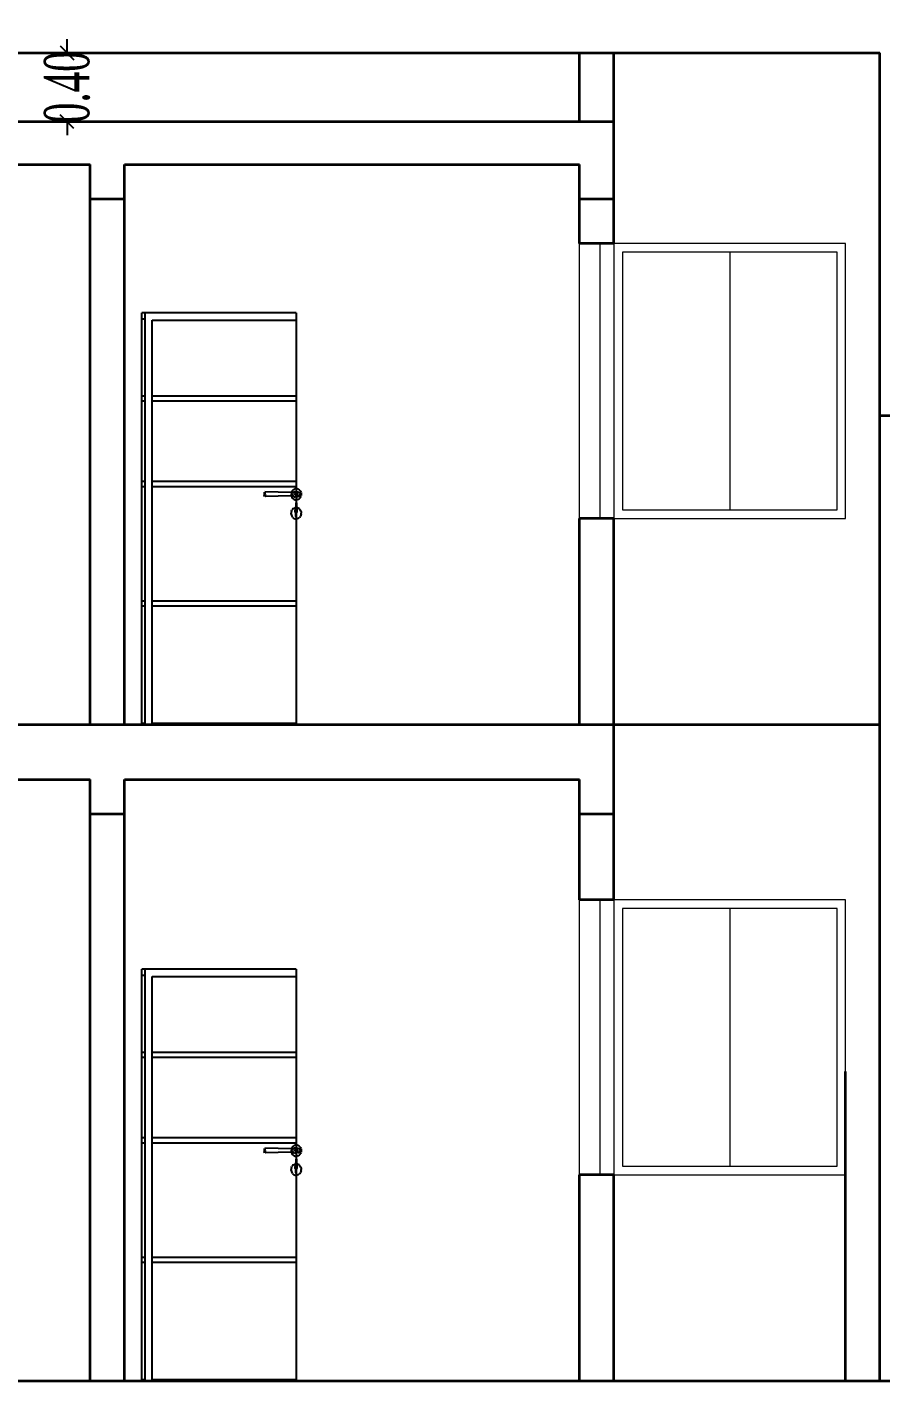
# Model space of a CAD drawing. Header units: metres. Extents: x -434 to 683, y -422 to -228.
# Drawn here: x -89.76 to -84.79, y -294.58 to -286.7 of the extents above; entities that cross this region are included whole.
import ezdxf

# ---------------------------------------------------------------- set-up
doc = ezdxf.new("R2010")
doc.units = ezdxf.units.M
doc.header["$MEASUREMENT"] = 0
doc.header["$PDMODE"] = 34
doc.layers.add('Dim-inside', color=1, linetype='Continuous')
doc.layers.add('door1', color=20, linetype='Continuous')
doc.layers.add('walls', color=7, linetype='Continuous', lineweight=35)
doc.layers.add('Windows', color=5, linetype='Continuous', lineweight=15)
doc.styles.add('UTMAN', font='romantic.ttf', dxfattribs={"width": 0.6})
doc.dimstyles.new('kamal 1', dxfattribs={"dimscale": 0.8, "dimtxt": 0.33, "dimasz": 0.1, "dimexe": 0, "dimexo": 0, "dimgap": 0.09, "dimtad": 0, "dimzin": 0, "dimdsep": 46, "dimtxsty": 'UTMAN', "dimblk": 'OBLIQUE', "dimcen": 0.09, "dimclrd": 252, "dimclre": 8, "dimclrt": 7, "dimadec": 0, "dimazin": 0, "dimtfac": 1, "dimtix": 1, "dimtofl": 0, "dimtmove": 1, "dimatfit": 3, "dimldrblk": 'OBLIQUE', "dimfxl": 1, "dimtolj": 1, "dimtzin": 0, "dimlwd": -1, "dimarcsym": 0})

# ---------------------------------------------------------------- blocks, each defined once
blk = doc.blocks.new('_OBLIQUE')
at = {"color": 0, "linetype": 'ByBlock'}
blk.add_line((-0.5, -0.5), (0.5, 0.5), dxfattribs=at)
blk = doc.blocks.new('*D239')
at = {"layer": 'DEFPOINTS', "color": 0, "transparency": 16777216}
for p in [(-89.5261, -286.8538), (-89.5193, -286.8538), (-89.5193, -287.2538)]:
    blk.add_point(p, dxfattribs=at)
at = {"layer": 'Dim-inside', "color": 252, "transparency": 16777216}
for p, q in [((-89.5261, -286.8538), (-89.5261, -286.7738)), ((-89.5261, -287.2538), (-89.5261, -287.3338))]:
    blk.add_line(p, q, dxfattribs=at)
at = {"layer": 'Dim-inside', "color": 8, "lineweight": -2, "transparency": 16777216}
for p, q in [((-89.5193, -286.8538), (-89.5261, -286.8538)), ((-89.5193, -287.2538), (-89.5261, -287.2538))]:
    blk.add_line(p, q, dxfattribs=at)
at = {"layer": 'Dim-inside', "color": 252, "transparency": 16777216, "xscale": 0.08000000000000002, "yscale": 0.08000000000000002, "zscale": 0.08000000000000002}
for p, rotation in [((-89.5261, -286.8538), 270), ((-89.5261, -287.2538), 90)]:
    blk.add_blockref('_OBLIQUE', p, dxfattribs=dict(at, rotation=rotation))
at = {"layer": 'Dim-inside', "color": 7, "transparency": 16777216, "insert": (-89.5261, -287.0538), "char_height": 0.264, "attachment_point": 5, "rotation": 90, "style": 'UTMAN'}
blk.add_mtext('\\A1;0.40', dxfattribs=at)

msp = doc.modelspace()

# ---------------------------------------------------------------- linework, layer by layer
at = {"layer": 'door1'}
for p, q in [((-88.1918, -288.3667), (-89.0916, -288.3667)), ((-89.0916, -288.8519), (-89.0916, -288.3667)), ((-89.0916, -288.4021), (-89.072, -288.4021)), ((-89.072, -288.8519), (-89.072, -288.3667)), ((-88.1918, -288.3667), (-88.1918, -289.3488)), ((-89.0316, -288.4092), (-88.1918, -288.4092)), ((-89.0316, -288.8519), (-89.0316, -288.4092)), ((-89.072, -288.8519), (-89.0916, -288.8519)), ((-89.0916, -288.8802), (-89.0916, -288.8519)), ((-89.072, -288.8802), (-89.072, -288.8519)), ((-88.1918, -288.8519), (-89.0316, -288.8519)), ((-89.0316, -288.8802), (-89.0316, -288.8519)), ((-89.0916, -288.8802), (-89.072, -288.8802)), ((-89.0916, -289.3488), (-89.0916, -288.8802)), ((-89.072, -289.3488), (-89.072, -288.8802)), ((-89.0316, -288.8802), (-88.1918, -288.8802)), ((-89.0316, -289.3488), (-89.0316, -288.8802)), ((-89.072, -289.3488), (-89.0916, -289.3488)), ((-89.0916, -289.3771), (-89.0916, -289.3488)), ((-89.072, -289.3771), (-89.072, -289.3488)), ((-88.1918, -289.3488), (-89.0316, -289.3488)), ((-89.0316, -289.3771), (-89.0316, -289.3488)), ((-88.1918, -289.3488), (-88.1918, -289.3771)), ((-88.1918, -289.3488), (-88.1918, -289.3771)), ((-89.0916, -289.3771), (-89.072, -289.3771)), ((-89.0916, -290.0457), (-89.0916, -289.3771)), ((-89.072, -290.0457), (-89.072, -289.3771)), ((-89.0316, -289.3771), (-88.1918, -289.3771)), ((-89.0316, -290.0457), (-89.0316, -289.3771)), ((-88.3789, -289.4187), (-88.379, -289.421)), ((-88.379, -289.421), (-88.379, -289.4233)), ((-88.379, -289.4233), (-88.379, -289.4256)), ((-88.379, -289.4256), (-88.3789, -289.4279)), ((-88.3786, -289.4166), (-88.3789, -289.4187)), ((-88.3789, -289.4279), (-88.378, -289.4304)), ((-88.3777, -289.4142), (-88.3786, -289.4166)), ((-88.3777, -289.4142), (-88.3773, -289.4125)), ((-88.3773, -289.4125), (-88.3768, -289.4111)), ((-88.2199, -289.4125), (-88.375, -289.4092)), ((-88.3732, -289.4147), (-88.3736, -289.413)), ((-88.3729, -289.4162), (-88.3732, -289.4147)), ((-88.3729, -289.43), (-88.3727, -289.4281)), ((-88.3725, -289.4209), (-88.3726, -289.4187)), ((-88.3715, -289.4233), (-88.3716, -289.4258)), ((-88.2217, -289.4233), (-88.2215, -289.4258)), ((-88.2213, -289.4185), (-88.2215, -289.4209)), ((-88.2199, -289.4125), (-88.2209, -289.4162)), ((-88.2102, -289.4142), (-88.2199, -289.4125)), ((-88.2169, -289.4058), (-88.2194, -289.4111)), ((-88.2133, -289.4008), (-88.2169, -289.4058)), ((-88.2089, -289.3965), (-88.2133, -289.4008)), ((-88.2127, -289.4233), (-88.2126, -289.4258)), ((-88.2121, -289.4185), (-88.2126, -289.4209)), ((-88.2121, -289.4281), (-88.2113, -289.4304)), ((-88.2102, -289.4142), (-88.2113, -289.4162)), ((-88.2088, -289.4125), (-88.2102, -289.4142)), ((-88.2038, -289.393), (-88.2089, -289.3965)), ((-88.2072, -289.4111), (-88.2088, -289.4125)), ((-88.2055, -289.41), (-88.2072, -289.4111)), ((-88.2036, -289.4094), (-88.2055, -289.41)), ((-88.1981, -289.3904), (-88.2038, -289.393)), ((-88.2017, -289.4092), (-88.2036, -289.4094)), ((-88.1998, -289.4094), (-88.2017, -289.4092)), ((-88.2006, -289.4233), (-88.2003, -289.4258)), ((-88.1997, -289.4185), (-88.2003, -289.4209)), ((-88.1979, -289.41), (-88.1998, -289.4094)), ((-88.1997, -289.4281), (-88.1986, -289.4304)), ((-88.1972, -289.4142), (-88.1986, -289.4162)), ((-88.1983, -289.4233), (-88.1983, -289.4246)), ((-88.1972, -289.4258), (-88.1983, -289.4246)), ((-88.1955, -289.3904), (-88.1981, -289.3904)), ((-88.1973, -289.4185), (-88.198, -289.4204)), ((-88.1962, -289.4111), (-88.1979, -289.41)), ((-88.1946, -289.4125), (-88.1972, -289.4142)), ((-88.1971, -289.4286), (-88.196, -289.4304)), ((-88.1946, -289.4125), (-88.1962, -289.4111)), ((-88.1933, -289.4111), (-88.1962, -289.4111)), ((-88.195, -289.415), (-88.196, -289.4162)), ((-88.1955, -289.3904), (-88.1918, -289.3895)), ((-88.1933, -289.4142), (-88.195, -289.415)), ((-88.1945, -289.4258), (-88.1948, -289.4245)), ((-88.1933, -289.4142), (-88.1946, -289.4125)), ((-88.1945, -289.4206), (-88.1939, -289.4187)), ((-88.1945, -289.4206), (-88.1945, -289.4258)), ((-88.1945, -289.4258), (-88.1937, -289.4283)), ((-88.1922, -289.4162), (-88.1939, -289.4187)), ((-88.1922, -289.4304), (-88.1937, -289.4283)), ((-88.1918, -289.4092), (-88.1933, -289.4111)), ((-88.1933, -289.4111), (-88.1918, -289.4127)), ((-88.1918, -289.4127), (-88.1933, -289.4142)), ((-88.1922, -289.4162), (-88.1933, -289.4142)), ((-88.1918, -289.4127), (-88.1922, -289.4162)), ((-88.1918, -289.3771), (-88.1918, -289.3895)), ((-88.1918, -289.3771), (-88.1918, -289.3895)), ((-88.1918, -289.3895), (-88.1918, -289.4092)), ((-88.1882, -289.3904), (-88.1918, -289.3895)), ((-88.1918, -289.3895), (-88.1918, -289.4092)), ((-88.1918, -289.4092), (-88.1904, -289.4111)), ((-88.1904, -289.4111), (-88.1918, -289.4127)), ((-88.1918, -289.4127), (-88.1904, -289.4142)), ((-88.1918, -289.4127), (-88.1915, -289.4162)), ((-88.1915, -289.4162), (-88.1904, -289.4142)), ((-88.1915, -289.4162), (-88.1898, -289.4187)), ((-88.1915, -289.4304), (-88.19, -289.4283)), ((-88.1904, -289.4111), (-88.1875, -289.4111)), ((-88.1904, -289.4142), (-88.1891, -289.4125)), ((-88.1904, -289.4142), (-88.1887, -289.415)), ((-88.1891, -289.4258), (-88.19, -289.4283)), ((-88.1892, -289.4206), (-88.1898, -289.4187)), ((-88.1892, -289.4206), (-88.1891, -289.4258)), ((-88.1891, -289.4125), (-88.1875, -289.4111)), ((-88.1891, -289.4125), (-88.1865, -289.4142)), ((-88.1891, -289.4258), (-88.1889, -289.4245)), ((-88.1887, -289.415), (-88.1877, -289.4162)), ((-88.1882, -289.3904), (-88.1856, -289.3904)), ((-88.1866, -289.4286), (-88.1877, -289.4304)), ((-88.1875, -289.4111), (-88.1857, -289.41)), ((-88.1865, -289.4142), (-88.1851, -289.4162)), ((-88.1865, -289.4258), (-88.1854, -289.4246)), ((-88.1864, -289.4185), (-88.1857, -289.4204)), ((-88.1857, -289.41), (-88.1839, -289.4094)), ((-88.1856, -289.3904), (-88.1799, -289.393)), ((-88.1854, -289.4233), (-88.1854, -289.4246)), ((-88.184, -289.4281), (-88.1851, -289.4304)), ((-88.184, -289.4185), (-88.1834, -289.4209)), ((-88.1839, -289.4094), (-88.182, -289.4092)), ((-88.1831, -289.4233), (-88.1834, -289.4258)), ((-88.182, -289.4092), (-88.1801, -289.4094)), ((-88.1801, -289.4094), (-88.1782, -289.41)), ((-88.1799, -289.393), (-88.1748, -289.3965)), ((-88.1782, -289.41), (-88.1765, -289.4111)), ((-88.1765, -289.4111), (-88.1749, -289.4125)), ((-88.1749, -289.4125), (-88.1735, -289.4142)), ((-88.1748, -289.3965), (-88.1703, -289.4008)), ((-88.1735, -289.4142), (-88.1638, -289.4125)), ((-88.1735, -289.4142), (-88.1724, -289.4162)), ((-88.1716, -289.4281), (-88.1724, -289.4304)), ((-88.1716, -289.4185), (-88.1711, -289.4209)), ((-88.171, -289.4233), (-88.1711, -289.4258)), ((-88.1703, -289.4008), (-88.1668, -289.4058)), ((-88.1668, -289.4058), (-88.1643, -289.4111)), ((-88.1638, -289.4125), (-88.1628, -289.4162)), ((-88.1624, -289.4185), (-88.1622, -289.4209)), ((-88.162, -289.4233), (-88.1622, -289.4258)), ((-88.3777, -289.4324), (-88.378, -289.4304)), ((-88.3777, -289.4324), (-88.3768, -289.4356)), ((-88.3773, -289.4341), (-88.3777, -289.4324)), ((-88.3768, -289.4356), (-88.3773, -289.4341)), ((-88.3733, -289.4356), (-88.375, -289.4375)), ((-88.2204, -289.4324), (-88.3733, -289.4356)), ((-88.3728, -289.4341), (-88.3733, -289.4356)), ((-88.3732, -289.4319), (-88.3729, -289.43)), ((-88.2212, -289.4294), (-88.2204, -289.4324)), ((-88.2102, -289.4324), (-88.2204, -289.4324)), ((-88.2196, -289.4353), (-88.2169, -289.4408)), ((-88.2169, -289.4408), (-88.2133, -289.4458)), ((-88.2133, -289.4458), (-88.2089, -289.4501)), ((-88.2089, -289.5069), (-88.2133, -289.5112)), ((-88.2113, -289.4304), (-88.2102, -289.4324)), ((-88.2088, -289.4341), (-88.2102, -289.4324)), ((-88.2089, -289.4501), (-88.2038, -289.4536)), ((-88.2089, -289.5069), (-88.2038, -289.5034)), ((-88.2088, -289.4341), (-88.2072, -289.4356)), ((-88.2072, -289.4356), (-88.2055, -289.4366)), ((-88.2055, -289.4366), (-88.2036, -289.4372)), ((-88.2038, -289.4536), (-88.1981, -289.4562)), ((-88.1981, -289.5008), (-88.2038, -289.5034)), ((-88.2036, -289.4372), (-88.2017, -289.4375)), ((-88.2017, -289.4375), (-88.1998, -289.4372)), ((-88.1998, -289.4372), (-88.1979, -289.4366)), ((-88.1986, -289.4304), (-88.1972, -289.4324)), ((-88.1981, -289.4562), (-88.1955, -289.4562)), ((-88.1921, -289.4992), (-88.1981, -289.5008)), ((-88.1979, -289.4366), (-88.1962, -289.4356)), ((-88.1962, -289.4356), (-88.1946, -289.4341)), ((-88.196, -289.4304), (-88.1946, -289.432)), ((-88.1933, -289.4324), (-88.196, -289.4304)), ((-88.1918, -289.4571), (-88.1955, -289.4562)), ((-88.1918, -289.4571), (-88.1954, -289.5129)), ((-88.1946, -289.4341), (-88.1933, -289.4324)), ((-88.1946, -289.4341), (-88.1933, -289.4356)), ((-88.1918, -289.4362), (-88.1946, -289.4341)), ((-88.1933, -289.4324), (-88.1922, -289.4304)), ((-88.1933, -289.4324), (-88.1918, -289.4362)), ((-88.1933, -289.4356), (-88.1918, -289.4362)), ((-88.1904, -289.4324), (-88.1918, -289.4362)), ((-88.1918, -289.4362), (-88.1891, -289.4341)), ((-88.1904, -289.4356), (-88.1918, -289.4362)), ((-88.1918, -289.4362), (-88.1918, -289.4571)), ((-88.1918, -289.4362), (-88.1918, -289.4571)), ((-88.1918, -289.4571), (-88.1882, -289.4562)), ((-88.1918, -289.4571), (-88.1883, -289.5129)), ((-88.1916, -289.4992), (-88.1856, -289.5008)), ((-88.1904, -289.4324), (-88.1915, -289.4304)), ((-88.1904, -289.4324), (-88.1877, -289.4304)), ((-88.1891, -289.4341), (-88.1904, -289.4324)), ((-88.1891, -289.4341), (-88.1904, -289.4356)), ((-88.1877, -289.4304), (-88.1891, -289.432)), ((-88.1875, -289.4356), (-88.1891, -289.4341)), ((-88.1856, -289.4562), (-88.1882, -289.4562)), ((-88.1857, -289.4366), (-88.1875, -289.4356)), ((-88.1851, -289.4304), (-88.1865, -289.4324)), ((-88.1839, -289.4372), (-88.1857, -289.4366)), ((-88.1799, -289.4536), (-88.1856, -289.4562)), ((-88.1856, -289.5008), (-88.1799, -289.5034)), ((-88.182, -289.4375), (-88.1839, -289.4372)), ((-88.1801, -289.4372), (-88.182, -289.4375)), ((-88.1782, -289.4366), (-88.1801, -289.4372)), ((-88.1748, -289.4501), (-88.1799, -289.4536)), ((-88.1748, -289.5069), (-88.1799, -289.5034)), ((-88.1765, -289.4356), (-88.1782, -289.4366)), ((-88.1749, -289.4341), (-88.1765, -289.4356)), ((-88.1749, -289.4341), (-88.1735, -289.4324)), ((-88.1703, -289.4458), (-88.1748, -289.4501)), ((-88.1748, -289.5069), (-88.1703, -289.5112)), ((-88.1724, -289.4304), (-88.1735, -289.4324)), ((-88.1735, -289.4324), (-88.1633, -289.4324)), ((-88.1668, -289.4408), (-88.1703, -289.4458)), ((-88.1641, -289.4353), (-88.1668, -289.4408)), ((-88.1625, -289.4294), (-88.1633, -289.4324)), ((-88.2212, -289.5276), (-88.2217, -289.5337)), ((-88.2212, -289.5398), (-88.2217, -289.5337)), ((-88.2196, -289.5217), (-88.2212, -289.5276)), ((-88.2212, -289.5398), (-88.2196, -289.5456)), ((-88.2196, -289.5217), (-88.2169, -289.5162)), ((-88.2196, -289.5456), (-88.2169, -289.5512)), ((-88.2133, -289.5112), (-88.2169, -289.5162)), ((-88.2133, -289.5562), (-88.2169, -289.5512)), ((-88.2133, -289.5562), (-88.2089, -289.5605)), ((-88.2038, -289.564), (-88.2089, -289.5605)), ((-88.2038, -289.564), (-88.1981, -289.5666)), ((-88.1985, -289.5231), (-88.1976, -289.5201)), ((-88.1985, -289.5213), (-88.1976, -289.5201)), ((-88.1985, -289.5231), (-88.1985, -289.5213)), ((-88.1971, -289.5273), (-88.1985, -289.5231)), ((-88.1981, -289.5173), (-88.1954, -289.5129)), ((-88.1976, -289.5201), (-88.1981, -289.5173)), ((-88.1981, -289.5666), (-88.1921, -289.5681)), ((-88.1937, -289.5312), (-88.1971, -289.5273)), ((-88.1954, -289.5129), (-88.1937, -289.5126)), ((-88.1954, -289.5129), (-88.1937, -289.5312)), ((-88.1937, -289.5126), (-88.1918, -289.5104)), ((-88.1937, -289.5496), (-88.1937, -289.5312)), ((-88.1934, -289.5515), (-88.1937, -289.5496)), ((-88.1926, -289.5533), (-88.1934, -289.5515)), ((-88.1918, -289.5543), (-88.1934, -289.5515)), ((-88.1918, -289.5543), (-88.1926, -289.5533)), ((-88.1918, -289.5543), (-88.1921, -289.5681)), ((-88.1921, -289.5681), (-88.1915, -290.7638)), ((-88.19, -289.5126), (-88.1918, -289.5104)), ((-88.1918, -289.5543), (-88.1903, -289.5515)), ((-88.1918, -289.5543), (-88.191, -289.5533)), ((-88.1918, -289.5543), (-88.1916, -289.5681)), ((-88.1856, -289.5666), (-88.1916, -289.5681)), ((-88.191, -289.5533), (-88.1903, -289.5515)), ((-88.1903, -289.5515), (-88.19, -289.5496)), ((-88.1883, -289.5129), (-88.19, -289.5126)), ((-88.1883, -289.5129), (-88.19, -289.5312)), ((-88.19, -289.5312), (-88.1866, -289.5273)), ((-88.19, -289.5496), (-88.19, -289.5312)), ((-88.1856, -289.5173), (-88.1883, -289.5129)), ((-88.1866, -289.5273), (-88.1852, -289.5231)), ((-88.186, -289.5201), (-88.1856, -289.5173)), ((-88.1852, -289.5231), (-88.186, -289.5201)), ((-88.1852, -289.5213), (-88.186, -289.5201)), ((-88.1799, -289.564), (-88.1856, -289.5666)), ((-88.1852, -289.5231), (-88.1852, -289.5213)), ((-88.1799, -289.564), (-88.1748, -289.5605)), ((-88.1703, -289.5562), (-88.1748, -289.5605)), ((-88.1703, -289.5112), (-88.1668, -289.5162)), ((-88.1703, -289.5562), (-88.1668, -289.5512)), ((-88.1641, -289.5217), (-88.1668, -289.5162)), ((-88.1641, -289.5456), (-88.1668, -289.5512)), ((-88.1641, -289.5217), (-88.1625, -289.5276)), ((-88.1625, -289.5398), (-88.1641, -289.5456)), ((-88.1625, -289.5276), (-88.162, -289.5337)), ((-88.1625, -289.5398), (-88.162, -289.5337)), ((-89.072, -290.0457), (-89.0916, -290.0457)), ((-89.0916, -290.074), (-89.0916, -290.0457)), ((-89.072, -290.074), (-89.072, -290.0457)), ((-88.1918, -290.0457), (-89.0316, -290.0457)), ((-89.0316, -290.074), (-89.0316, -290.0457)), ((-89.072, -290.074), (-89.0916, -290.074)), ((-89.0916, -290.7638), (-89.0916, -290.074)), ((-89.072, -290.7638), (-89.072, -290.074)), ((-88.1918, -290.074), (-89.0316, -290.074)), ((-89.0316, -290.7638), (-89.0316, -290.074)), ((-89.072, -290.7567), (-89.0916, -290.7567)), ((-88.1915, -290.7567), (-89.0316, -290.7567)), ((-88.1918, -292.1867), (-89.0916, -292.1867)), ((-89.0916, -292.6719), (-89.0916, -292.1867)), ((-89.0916, -292.2221), (-89.072, -292.2221)), ((-89.072, -292.6719), (-89.072, -292.1867)), ((-89.0316, -292.2292), (-88.1918, -292.2292)), ((-89.0316, -292.6719), (-89.0316, -292.2292)), ((-88.1918, -292.1867), (-88.1918, -293.1688)), ((-89.072, -292.6719), (-89.0916, -292.6719)), ((-89.0916, -292.7002), (-89.0916, -292.6719)), ((-89.0916, -292.7002), (-89.072, -292.7002)), ((-89.0916, -293.1688), (-89.0916, -292.7002)), ((-89.072, -292.7002), (-89.072, -292.6719)), ((-89.072, -293.1688), (-89.072, -292.7002)), ((-88.1918, -292.6719), (-89.0316, -292.6719)), ((-89.0316, -292.7002), (-89.0316, -292.6719)), ((-89.0316, -292.7002), (-88.1918, -292.7002)), ((-89.0316, -293.1688), (-89.0316, -292.7002)), ((-89.072, -293.1688), (-89.0916, -293.1688)), ((-89.0916, -293.1971), (-89.0916, -293.1688)), ((-89.0916, -293.1971), (-89.072, -293.1971)), ((-89.0916, -293.8657), (-89.0916, -293.1971)), ((-89.072, -293.1971), (-89.072, -293.1688)), ((-89.072, -293.8657), (-89.072, -293.1971)), ((-88.1918, -293.1688), (-89.0316, -293.1688)), ((-89.0316, -293.1971), (-89.0316, -293.1688)), ((-89.0316, -293.1971), (-88.1918, -293.1971)), ((-89.0316, -293.8657), (-89.0316, -293.1971)), ((-88.1981, -293.2104), (-88.2038, -293.213)), ((-88.1955, -293.2104), (-88.1981, -293.2104)), ((-88.1955, -293.2104), (-88.1918, -293.2095)), ((-88.1918, -293.1688), (-88.1918, -293.1971)), ((-88.1918, -293.1688), (-88.1918, -293.1971)), ((-88.1918, -293.1971), (-88.1918, -293.2095)), ((-88.1918, -293.1971), (-88.1918, -293.2095)), ((-88.1918, -293.2095), (-88.1918, -293.2292)), ((-88.1882, -293.2104), (-88.1918, -293.2095)), ((-88.1918, -293.2095), (-88.1918, -293.2292)), ((-88.1882, -293.2104), (-88.1856, -293.2104)), ((-88.1856, -293.2104), (-88.1799, -293.213)), ((-88.3789, -293.2387), (-88.379, -293.241)), ((-88.379, -293.241), (-88.379, -293.2433)), ((-88.379, -293.2433), (-88.379, -293.2456)), ((-88.379, -293.2456), (-88.3789, -293.2479)), ((-88.3786, -293.2366), (-88.3789, -293.2387)), ((-88.3789, -293.2479), (-88.378, -293.2504)), ((-88.3777, -293.2342), (-88.3786, -293.2366)), ((-88.3777, -293.2524), (-88.378, -293.2504)), ((-88.3777, -293.2342), (-88.3773, -293.2325)), ((-88.3777, -293.2524), (-88.3768, -293.2556)), ((-88.3773, -293.2541), (-88.3777, -293.2524)), ((-88.3773, -293.2325), (-88.3768, -293.2311)), ((-88.3768, -293.2556), (-88.3773, -293.2541)), ((-88.2199, -293.2325), (-88.375, -293.2292)), ((-88.3733, -293.2556), (-88.375, -293.2575)), ((-88.3732, -293.2347), (-88.3736, -293.233)), ((-88.2204, -293.2524), (-88.3733, -293.2556)), ((-88.3728, -293.2541), (-88.3733, -293.2556)), ((-88.3729, -293.2362), (-88.3732, -293.2347)), ((-88.3732, -293.2519), (-88.3729, -293.25)), ((-88.3729, -293.25), (-88.3727, -293.2481)), ((-88.3725, -293.2409), (-88.3726, -293.2387)), ((-88.3715, -293.2433), (-88.3716, -293.2458)), ((-88.2217, -293.2433), (-88.2215, -293.2458)), ((-88.2213, -293.2385), (-88.2215, -293.2409)), ((-88.2212, -293.2494), (-88.2204, -293.2524)), ((-88.2199, -293.2325), (-88.2209, -293.2362)), ((-88.2102, -293.2524), (-88.2204, -293.2524)), ((-88.2102, -293.2342), (-88.2199, -293.2325)), ((-88.2196, -293.2553), (-88.2169, -293.2608)), ((-88.2169, -293.2258), (-88.2194, -293.2311)), ((-88.2133, -293.2208), (-88.2169, -293.2258)), ((-88.2169, -293.2608), (-88.2133, -293.2658)), ((-88.2089, -293.2165), (-88.2133, -293.2208)), ((-88.2133, -293.2658), (-88.2089, -293.2701)), ((-88.2127, -293.2433), (-88.2126, -293.2458)), ((-88.2121, -293.2385), (-88.2126, -293.2409)), ((-88.2121, -293.2481), (-88.2113, -293.2504)), ((-88.2102, -293.2342), (-88.2113, -293.2362)), ((-88.2113, -293.2504), (-88.2102, -293.2524)), ((-88.2088, -293.2325), (-88.2102, -293.2342)), ((-88.2088, -293.2541), (-88.2102, -293.2524)), ((-88.2038, -293.213), (-88.2089, -293.2165)), ((-88.2089, -293.2701), (-88.2038, -293.2736)), ((-88.2072, -293.2311), (-88.2088, -293.2325)), ((-88.2088, -293.2541), (-88.2072, -293.2556)), ((-88.2055, -293.23), (-88.2072, -293.2311)), ((-88.2072, -293.2556), (-88.2055, -293.2566)), ((-88.2036, -293.2294), (-88.2055, -293.23)), ((-88.2055, -293.2566), (-88.2036, -293.2572)), ((-88.2038, -293.2736), (-88.1981, -293.2762)), ((-88.2017, -293.2292), (-88.2036, -293.2294)), ((-88.2036, -293.2572), (-88.2017, -293.2575)), ((-88.1998, -293.2294), (-88.2017, -293.2292)), ((-88.2017, -293.2575), (-88.1998, -293.2572)), ((-88.2006, -293.2433), (-88.2003, -293.2458)), ((-88.1997, -293.2385), (-88.2003, -293.2409)), ((-88.1979, -293.23), (-88.1998, -293.2294)), ((-88.1998, -293.2572), (-88.1979, -293.2566)), ((-88.1997, -293.2481), (-88.1986, -293.2504)), ((-88.1972, -293.2342), (-88.1986, -293.2362)), ((-88.1986, -293.2504), (-88.1972, -293.2524)), ((-88.1983, -293.2433), (-88.1983, -293.2446)), ((-88.1972, -293.2458), (-88.1983, -293.2446)), ((-88.1981, -293.2762), (-88.1955, -293.2762)), ((-88.1973, -293.2385), (-88.198, -293.2404)), ((-88.1962, -293.2311), (-88.1979, -293.23)), ((-88.1979, -293.2566), (-88.1962, -293.2556)), ((-88.1946, -293.2325), (-88.1972, -293.2342)), ((-88.1971, -293.2486), (-88.196, -293.2504)), ((-88.1946, -293.2325), (-88.1962, -293.2311)), ((-88.1933, -293.2311), (-88.1962, -293.2311)), ((-88.1962, -293.2556), (-88.1946, -293.2541)), ((-88.195, -293.235), (-88.196, -293.2362)), ((-88.196, -293.2504), (-88.1946, -293.252)), ((-88.1933, -293.2524), (-88.196, -293.2504)), ((-88.1918, -293.2771), (-88.1955, -293.2762)), ((-88.1918, -293.2771), (-88.1954, -293.3329)), ((-88.1933, -293.2342), (-88.195, -293.235)), ((-88.1945, -293.2458), (-88.1948, -293.2445)), ((-88.1933, -293.2342), (-88.1946, -293.2325)), ((-88.1946, -293.2541), (-88.1933, -293.2524)), ((-88.1946, -293.2541), (-88.1933, -293.2556)), ((-88.1918, -293.2562), (-88.1946, -293.2541)), ((-88.1945, -293.2406), (-88.1939, -293.2387)), ((-88.1945, -293.2406), (-88.1945, -293.2458)), ((-88.1945, -293.2458), (-88.1937, -293.2483)), ((-88.1922, -293.2362), (-88.1939, -293.2387)), ((-88.1922, -293.2504), (-88.1937, -293.2483)), ((-88.1918, -293.2292), (-88.1933, -293.2311)), ((-88.1933, -293.2311), (-88.1918, -293.2327)), ((-88.1918, -293.2327), (-88.1933, -293.2342)), ((-88.1922, -293.2362), (-88.1933, -293.2342)), ((-88.1933, -293.2524), (-88.1922, -293.2504)), ((-88.1933, -293.2524), (-88.1918, -293.2562)), ((-88.1933, -293.2556), (-88.1918, -293.2562)), ((-88.1918, -293.2327), (-88.1922, -293.2362)), ((-88.1918, -293.2292), (-88.1904, -293.2311)), ((-88.1904, -293.2311), (-88.1918, -293.2327)), ((-88.1918, -293.2327), (-88.1904, -293.2342)), ((-88.1918, -293.2327), (-88.1915, -293.2362)), ((-88.1904, -293.2524), (-88.1918, -293.2562)), ((-88.1918, -293.2562), (-88.1891, -293.2541)), ((-88.1904, -293.2556), (-88.1918, -293.2562)), ((-88.1918, -293.2562), (-88.1918, -293.2771)), ((-88.1918, -293.2562), (-88.1918, -293.2771)), ((-88.1918, -293.2771), (-88.1882, -293.2762)), ((-88.1918, -293.2771), (-88.1883, -293.3329)), ((-88.1915, -293.2362), (-88.1904, -293.2342)), ((-88.1915, -293.2362), (-88.1898, -293.2387)), ((-88.1915, -293.2504), (-88.19, -293.2483)), ((-88.1904, -293.2524), (-88.1915, -293.2504)), ((-88.1904, -293.2311), (-88.1875, -293.2311)), ((-88.1904, -293.2342), (-88.1891, -293.2325)), ((-88.1904, -293.2342), (-88.1887, -293.235)), ((-88.1904, -293.2524), (-88.1877, -293.2504)), ((-88.1891, -293.2541), (-88.1904, -293.2524)), ((-88.1891, -293.2541), (-88.1904, -293.2556)), ((-88.1891, -293.2458), (-88.19, -293.2483)), ((-88.1892, -293.2406), (-88.1898, -293.2387)), ((-88.1892, -293.2406), (-88.1891, -293.2458)), ((-88.1891, -293.2325), (-88.1875, -293.2311)), ((-88.1891, -293.2325), (-88.1865, -293.2342)), ((-88.1891, -293.2458), (-88.1889, -293.2445)), ((-88.1877, -293.2504), (-88.1891, -293.252)), ((-88.1875, -293.2556), (-88.1891, -293.2541)), ((-88.1887, -293.235), (-88.1877, -293.2362)), ((-88.1856, -293.2762), (-88.1882, -293.2762)), ((-88.1866, -293.2486), (-88.1877, -293.2504)), ((-88.1875, -293.2311), (-88.1857, -293.23)), ((-88.1857, -293.2566), (-88.1875, -293.2556)), ((-88.1865, -293.2342), (-88.1851, -293.2362)), ((-88.1865, -293.2458), (-88.1854, -293.2446)), ((-88.1851, -293.2504), (-88.1865, -293.2524)), ((-88.1864, -293.2385), (-88.1857, -293.2404)), ((-88.1857, -293.23), (-88.1839, -293.2294)), ((-88.1839, -293.2572), (-88.1857, -293.2566)), ((-88.1799, -293.2736), (-88.1856, -293.2762)), ((-88.1854, -293.2433), (-88.1854, -293.2446)), ((-88.184, -293.2481), (-88.1851, -293.2504)), ((-88.184, -293.2385), (-88.1834, -293.2409)), ((-88.1839, -293.2294), (-88.182, -293.2292)), ((-88.182, -293.2575), (-88.1839, -293.2572)), ((-88.1831, -293.2433), (-88.1834, -293.2458)), ((-88.182, -293.2292), (-88.1801, -293.2294)), ((-88.1801, -293.2572), (-88.182, -293.2575)), ((-88.1801, -293.2294), (-88.1782, -293.23)), ((-88.1782, -293.2566), (-88.1801, -293.2572)), ((-88.1799, -293.213), (-88.1748, -293.2165)), ((-88.1748, -293.2701), (-88.1799, -293.2736)), ((-88.1782, -293.23), (-88.1765, -293.2311)), ((-88.1765, -293.2556), (-88.1782, -293.2566)), ((-88.1765, -293.2311), (-88.1749, -293.2325)), ((-88.1749, -293.2541), (-88.1765, -293.2556)), ((-88.1749, -293.2325), (-88.1735, -293.2342)), ((-88.1749, -293.2541), (-88.1735, -293.2524)), ((-88.1748, -293.2165), (-88.1703, -293.2208)), ((-88.1703, -293.2658), (-88.1748, -293.2701)), ((-88.1735, -293.2342), (-88.1638, -293.2325)), ((-88.1735, -293.2342), (-88.1724, -293.2362)), ((-88.1724, -293.2504), (-88.1735, -293.2524)), ((-88.1735, -293.2524), (-88.1633, -293.2524)), ((-88.1716, -293.2481), (-88.1724, -293.2504)), ((-88.1716, -293.2385), (-88.1711, -293.2409)), ((-88.171, -293.2433), (-88.1711, -293.2458)), ((-88.1703, -293.2208), (-88.1668, -293.2258)), ((-88.1668, -293.2608), (-88.1703, -293.2658)), ((-88.1668, -293.2258), (-88.1643, -293.2311)), ((-88.1641, -293.2553), (-88.1668, -293.2608)), ((-88.1638, -293.2325), (-88.1628, -293.2362)), ((-88.1625, -293.2494), (-88.1633, -293.2524)), ((-88.1624, -293.2385), (-88.1622, -293.2409)), ((-88.162, -293.2433), (-88.1622, -293.2458)), ((-88.2212, -293.3476), (-88.2217, -293.3537)), ((-88.2212, -293.3598), (-88.2217, -293.3537)), ((-88.2196, -293.3417), (-88.2212, -293.3476)), ((-88.2212, -293.3598), (-88.2196, -293.3656)), ((-88.2196, -293.3417), (-88.2169, -293.3362)), ((-88.2196, -293.3656), (-88.2169, -293.3712)), ((-88.2133, -293.3312), (-88.2169, -293.3362)), ((-88.2089, -293.3269), (-88.2133, -293.3312)), ((-88.2089, -293.3269), (-88.2038, -293.3234)), ((-88.1981, -293.3208), (-88.2038, -293.3234)), ((-88.1985, -293.3431), (-88.1976, -293.3401)), ((-88.1985, -293.3413), (-88.1976, -293.3401)), ((-88.1985, -293.3431), (-88.1985, -293.3413)), ((-88.1971, -293.3473), (-88.1985, -293.3431)), ((-88.1921, -293.3192), (-88.1981, -293.3208)), ((-88.1981, -293.3373), (-88.1954, -293.3329)), ((-88.1976, -293.3401), (-88.1981, -293.3373)), ((-88.1937, -293.3512), (-88.1971, -293.3473)), ((-88.1954, -293.3329), (-88.1937, -293.3326)), ((-88.1954, -293.3329), (-88.1937, -293.3512)), ((-88.1937, -293.3326), (-88.1918, -293.3304)), ((-88.1937, -293.3696), (-88.1937, -293.3512)), ((-88.19, -293.3326), (-88.1918, -293.3304)), ((-88.1916, -293.3192), (-88.1856, -293.3208)), ((-88.1883, -293.3329), (-88.19, -293.3326)), ((-88.1883, -293.3329), (-88.19, -293.3512)), ((-88.19, -293.3512), (-88.1866, -293.3473)), ((-88.19, -293.3696), (-88.19, -293.3512)), ((-88.1856, -293.3373), (-88.1883, -293.3329)), ((-88.1866, -293.3473), (-88.1852, -293.3431)), ((-88.186, -293.3401), (-88.1856, -293.3373)), ((-88.1852, -293.3431), (-88.186, -293.3401)), ((-88.1852, -293.3413), (-88.186, -293.3401)), ((-88.1856, -293.3208), (-88.1799, -293.3234)), ((-88.1852, -293.3431), (-88.1852, -293.3413)), ((-88.1748, -293.3269), (-88.1799, -293.3234)), ((-88.1748, -293.3269), (-88.1703, -293.3312)), ((-88.1703, -293.3312), (-88.1668, -293.3362)), ((-88.1641, -293.3417), (-88.1668, -293.3362)), ((-88.1641, -293.3656), (-88.1668, -293.3712)), ((-88.1641, -293.3417), (-88.1625, -293.3476)), ((-88.1625, -293.3598), (-88.1641, -293.3656)), ((-88.1625, -293.3476), (-88.162, -293.3537)), ((-88.1625, -293.3598), (-88.162, -293.3537)), ((-88.2133, -293.3762), (-88.2169, -293.3712)), ((-88.2133, -293.3762), (-88.2089, -293.3805)), ((-88.2038, -293.384), (-88.2089, -293.3805)), ((-88.2038, -293.384), (-88.1981, -293.3866)), ((-88.1981, -293.3866), (-88.1921, -293.3881)), ((-88.1934, -293.3715), (-88.1937, -293.3696)), ((-88.1926, -293.3733), (-88.1934, -293.3715)), ((-88.1918, -293.3743), (-88.1934, -293.3715)), ((-88.1918, -293.3743), (-88.1926, -293.3733)), ((-88.1918, -293.3743), (-88.1921, -293.3881)), ((-88.1921, -293.3881), (-88.1915, -294.5838)), ((-88.1918, -293.3743), (-88.1903, -293.3715)), ((-88.1918, -293.3743), (-88.191, -293.3733)), ((-88.1918, -293.3743), (-88.1916, -293.3881)), ((-88.1856, -293.3866), (-88.1916, -293.3881)), ((-88.191, -293.3733), (-88.1903, -293.3715)), ((-88.1903, -293.3715), (-88.19, -293.3696)), ((-88.1799, -293.384), (-88.1856, -293.3866)), ((-88.1799, -293.384), (-88.1748, -293.3805)), ((-88.1703, -293.3762), (-88.1748, -293.3805)), ((-88.1703, -293.3762), (-88.1668, -293.3712)), ((-89.072, -293.8657), (-89.0916, -293.8657)), ((-89.0916, -293.894), (-89.0916, -293.8657)), ((-89.072, -293.894), (-89.0916, -293.894)), ((-89.0916, -294.5838), (-89.0916, -293.894)), ((-89.072, -293.894), (-89.072, -293.8657)), ((-89.072, -294.5838), (-89.072, -293.894)), ((-88.1918, -293.8657), (-89.0316, -293.8657)), ((-89.0316, -293.894), (-89.0316, -293.8657)), ((-88.1918, -293.894), (-89.0316, -293.894)), ((-89.0316, -294.5838), (-89.0316, -293.894)), ((-89.072, -294.5767), (-89.0916, -294.5767)), ((-88.1915, -294.5767), (-89.0316, -294.5767))]:
    msp.add_line(p, q, dxfattribs=at)
at = {"layer": 'walls'}
for p, q in [((-99.9932, -286.8538), (-84.7916, -286.8538)), ((-86.5416, -287.2538), (-86.5416, -286.8538)), ((-86.3416, -287.9638), (-86.3416, -286.8538)), ((-84.7916, -294.5838), (-84.7916, -286.8538)), ((-97.2916, -287.2538), (-86.3416, -287.2538)), ((-91.1916, -287.5038), (-89.3916, -287.5038)), ((-89.3916, -290.7638), (-89.3916, -287.5038)), ((-89.1916, -290.7638), (-89.1916, -287.5038)), ((-89.1916, -287.5038), (-86.5416, -287.5038)), ((-86.5416, -287.9638), (-86.5416, -287.5038)), ((-89.3916, -287.7038), (-89.1916, -287.7038)), ((-86.5416, -287.7038), (-86.3416, -287.7038)), ((-86.3416, -287.9638), (-86.5416, -287.9638)), ((-84.7916, -288.9638), (-82.701, -288.9638)), ((-86.5416, -290.7638), (-86.5416, -289.5638)), ((-86.3416, -289.5638), (-86.5416, -289.5638)), ((-86.3416, -291.7838), (-86.3416, -289.5638)), ((-110.6005, -290.7638), (-84.7916, -290.7638)), ((-91.1916, -291.0838), (-89.3916, -291.0838)), ((-89.3916, -294.5838), (-89.3916, -291.0838)), ((-89.1916, -294.5838), (-89.1916, -291.0838)), ((-89.1916, -291.0838), (-86.5416, -291.0838)), ((-86.5416, -291.7838), (-86.5416, -291.0838)), ((-89.3916, -291.2838), (-89.1916, -291.2838)), ((-86.5416, -291.2838), (-86.3416, -291.2838)), ((-86.3416, -291.7838), (-86.5416, -291.7838)), ((-84.9916, -294.5838), (-84.9916, -292.7838)), ((-86.5416, -294.5838), (-86.5416, -293.3838)), ((-86.3416, -293.3838), (-86.5416, -293.3838)), ((-86.3416, -294.5838), (-86.3416, -293.3838)), ((-94.1666, -294.5838), (-82.701, -294.5838))]:
    msp.add_line(p, q, dxfattribs=at)
at = {"layer": 'Windows', "ltscale": 1.2}
for p, q in [((-86.5416, -289.5638), (-86.5416, -287.9638)), ((-86.4209, -289.5638), (-86.4209, -287.9638)), ((-86.3416, -287.9638), (-86.3416, -289.5638)), ((-85.6666, -288.0138), (-85.6666, -289.5138)), ((-86.5416, -293.3838), (-86.5416, -291.7838)), ((-86.4209, -293.3838), (-86.4209, -291.7838)), ((-86.3416, -291.7838), (-86.3416, -293.3838)), ((-85.6666, -291.8338), (-85.6666, -293.3338))]:
    msp.add_line(p, q, dxfattribs=at)
for points in [[(-86.3416, -289.5638), (-84.9916, -289.5638), (-84.9916, -287.9638), (-86.3416, -287.9638)], [(-86.3416, -293.3838), (-84.9916, -293.3838), (-84.9916, -291.7838), (-86.3416, -291.7838)]]:
    msp.add_lwpolyline(points, dxfattribs=at)
for points in [[(-85.0416, -288.0138), (-86.2916, -288.0138), (-86.2916, -289.5138), (-85.0416, -289.5138)], [(-85.0416, -291.8338), (-86.2916, -291.8338), (-86.2916, -293.3338), (-85.0416, -293.3338)]]:
    msp.add_lwpolyline(points, close=True, dxfattribs=at)

# ---------------------------------------------------------------- dimensions: what is measured, and where the dimension line sits
at = {"layer": 'Dim-inside'}
dim = msp.add_linear_dim(base=(-89.5261, -286.8538), p1=(-89.5193, -287.2538), p2=(-89.5193, -286.8538), angle=90, dimstyle='kamal 1', dxfattribs=at)
dim.commit()
dim.dimension.update_dxf_attribs({"geometry": '*D239', "text_midpoint": (-89.5261, -287.0538)})

doc.saveas('drawing.dxf')
